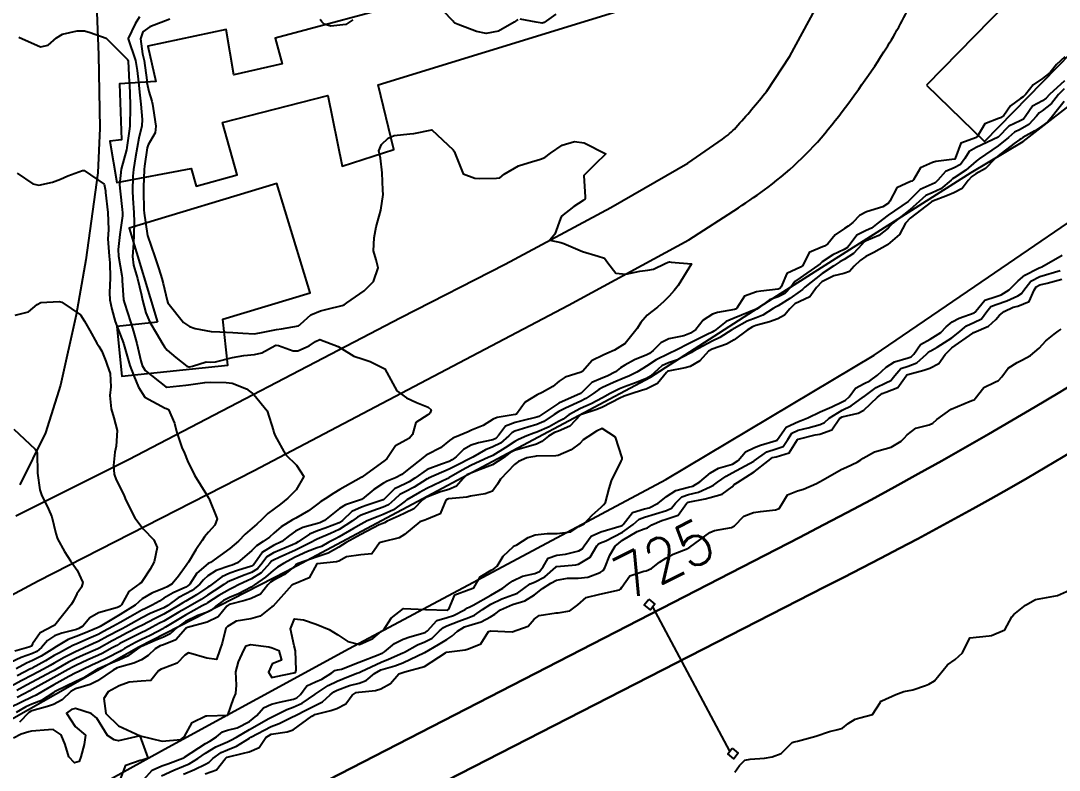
# Model space of a CAD drawing. Header units: metres. Extents: x 318500 to 325275, y 7408834 to 7428799.
# Drawn here: x 322861.2 to 322956.5, y 7418291 to 7418359.8 of the extents above; entities that cross this region are included whole.
import ezdxf
from ezdxf.enums import TextEntityAlignment as Align

# ---------------------------------------------------------------- set-up
doc = ezdxf.new("R2010")
doc.units = ezdxf.units.M
doc.header["$MEASUREMENT"] = 0
for name, color, linetype in [('Cotas', 45, 'Continuous'), ('Curvas de Nivel 1m', 11, 'Continuous'), ('Curvas de Nivel 5m', 15, 'Continuous'), ('Edificações', 30, 'Continuous'), ('Hidrografia', 140, 'Continuous'), ('Linha Férrea', 20, 'Continuous'), ('Pórticos', 45, 'Continuous'), ('Vias Primárias', 230, 'Continuous')]:
    doc.layers.add(name, color=color, linetype=linetype)
doc.styles.add('Style-STANDARD', font='STANDARD.shx')

msp = doc.modelspace()

# ---------------------------------------------------------------- linework, layer by layer
at = {"layer": 'Curvas de Nivel 1m', "flags": 128}
for points, elevation in [([(322906.827, 7418359.9), (322906.497, 7418359.678), (322905.041, 7418358.834), (322903.933, 7418358.61), (322903.041, 7418358.811), (322901.333, 7418359.462), (322901.048, 7418359.584), (322900.96, 7418359.663), (322900.884, 7418359.752), (322899.077, 7418361.61)], 726), ([(322872.107, 7418360.139), (322871.69, 7418359.497), (322871.06, 7418358.15), (322871.059, 7418358.12), (322871.729, 7418356.143), (322871.895, 7418355.232), (322871.995, 7418354.14), (322872.132, 7418352.964), (322872.213, 7418352.137), (322872.332, 7418350.733), (322872.296, 7418350.136), (322872.032, 7418349.01), (322871.867, 7418348.14), (322871.734, 7418347.289), (322871.536, 7418346.143), (322871.483, 7418345.522), (322871.456, 7418344.144), (322871.476, 7418343.498), (322871.586, 7418342.142), (322871.621, 7418341.322), (322871.59, 7418340.142), (322871.549, 7418339.372), (322871.451, 7418338.143), (322871.549, 7418337.341), (322871.901, 7418336.138), (322872.271, 7418334.577), (322872.364, 7418334.133), (322872.692, 7418332.96), (322873.051, 7418332.124), (322873.64, 7418331.141), (322874.245, 7418330.106), (322874.394, 7418329.85), (322874.645, 7418329.55), (322875.431, 7418328.881), (322876.446, 7418328.073), (322876.629, 7418328.011), (322876.688, 7418328.011), (322876.966, 7418328.067), (322878.229, 7418328.459), (322878.634, 7418328.442), (322879.074, 7418328.483), (322880.639, 7418328.875), (322881.673, 7418329.037), (322882.641, 7418329.136), (322883.339, 7418329.287), (322884.549, 7418329.971), (322884.615, 7418330.006), (322884.651, 7418330.01), (322884.861, 7418329.967), (322886.191, 7418329.493), (322886.645, 7418329.468), (322887.676, 7418329.925), (322888.241, 7418330.332), (322888.659, 7418330.51), (322890.328, 7418329.893), (322890.648, 7418329.679), (322891.772, 7418329.004), (322892.639, 7418328.722), (322893.28, 7418328.494), (322894.63, 7418327.83), (322895.724, 7418325.819), (322896.594, 7418325.161), (322897.514, 7418324.721), (322898.585, 7418324.291), (322898.86, 7418324.053), (322898.784, 7418323.777), (322898.686, 7418323.67), (322898.577, 7418323.605), (322897.458, 7418322.905), (322897.146, 7418321.801), (322896.894, 7418321.455), (322896.542, 7418321.271), (322895.592, 7418320.761), (322894.994, 7418319.825), (322894.786, 7418319.559), (322894.515, 7418319.351), (322892.627, 7418317.984), (322892.5, 7418317.892), (322892.445, 7418317.861), (322890.479, 7418316.752), (322889.947, 7418316.423), (322889.138, 7418315.903), (322888.736, 7418315.637), (322888.463, 7418315.423), (322887.599, 7418314.777), (322886.443, 7418314.127), (322886.329, 7418314.054), (322886.148, 7418313.944), (322885.087, 7418313.303), (322884.421, 7418312.735), (322884.028, 7418312.362), (322883.437, 7418311.98), (322882.833, 7418311.558), (322882.402, 7418311.143), (322881.104, 7418310.009), (322880.6, 7418309.803), (322880.386, 7418309.742), (322879.124, 7418309.294), (322878.372, 7418308.821), (322877.981, 7418308.438), (322877.639, 7418308.057), (322876.934, 7418307.479), (322876.346, 7418307.159), (322875.636, 7418306.785), (322874.686, 7418306.095), (322874.328, 7418305.881), (322873.09, 7418305.345), (322872.318, 7418304.963), (322870.836, 7418304.142), (322870.496, 7418303.959), (322870.306, 7418303.862), (322869.195, 7418303.268), (322868.289, 7418302.793), (322867.88, 7418302.59), (322867.004, 7418302.193), (322866.507, 7418301.967), (322866.275, 7418301.862), (322865.167, 7418301.316), (322864.259, 7418300.808), (322863.899, 7418300.592), (322863.275, 7418300.245), (322862.244, 7418299.691), (322861.309, 7418299.2), (322860.233, 7418298.618)], 727), ([(322874.877, 7418359.932), (322873.041, 7418359.24), (322872.401, 7418358.771), (322872.186, 7418358.138), (322872.382, 7418356.763), (322872.52, 7418356.135), (322872.757, 7418354.348), (322872.784, 7418354.132), (322872.962, 7418353.283), (322873.241, 7418352.414), (322873.295, 7418352.125), (322873.344, 7418351.724), (322873.582, 7418350.12), (322873.535, 7418349.497), (322872.894, 7418348.395), (322872.815, 7418348.207), (322872.798, 7418348.131), (322872.565, 7418346.441), (322872.53, 7418346.133), (322872.468, 7418344.512), (322872.466, 7418344.134), (322872.505, 7418342.443), (322872.533, 7418342.133), (322872.791, 7418340.269), (322872.813, 7418340.153), (322872.823, 7418340.13), (322872.833, 7418340.085), (322873.49, 7418338.119), (322873.859, 7418336.997), (322874.153, 7418336.109), (322874.279, 7418335.66), (322874.632, 7418334.101), (322874.707, 7418333.887), (322876.123, 7418332.078), (322876.675, 7418331.717), (322877.218, 7418331.518), (322878.668, 7418331.263), (322879.483, 7418331.222), (322880.667, 7418331.175), (322881.584, 7418331.088), (322882.666, 7418331.052), (322883.449, 7418331.201), (322884.672, 7418331.454), (322885.134, 7418331.502), (322886.678, 7418331.774), (322886.787, 7418331.829), (322886.884, 7418331.937), (322887.821, 7418332.796), (322888.699, 7418333.152), (322889.311, 7418333.294), (322890.706, 7418333.647), (322890.884, 7418333.711), (322891.136, 7418333.884), (322892.721, 7418335.005), (322893.582, 7418335.847), (322894.005, 7418337.097), (322893.828, 7418337.844), (322893.579, 7418338.655), (322893.635, 7418339.847), (322893.833, 7418340.877), (322894.091, 7418341.841), (322894.257, 7418342.4), (322894.452, 7418343.836), (322894.444, 7418344.238), (322894.384, 7418345.837), (322894.207, 7418347.164), (322894.062, 7418347.842), (322894.314, 7418348.424), (322894.908, 7418349.017), (322895.476, 7418349.26), (322896.914, 7418349.402), (322897.276, 7418349.443), (322898.92, 7418349.78), (322900.893, 7418347.946), (322901.026, 7418347.749), (322901.077, 7418347.559), (322901.812, 7418345.741), (322902.864, 7418345.347), (322903.28, 7418345.307), (322904.864, 7418345.331), (322905.177, 7418345.383), (322905.569, 7418345.69), (322906.878, 7418346.472), (322907.788, 7418346.754), (322908.891, 7418347.071), (322909.291, 7418347.247), (322909.813, 7418347.636), (322910.908, 7418348.382), (322912.019, 7418348.712), (322912.91, 7418348.575), (322914.9, 7418347.57), (322913.885, 7418346.58), (322912.87, 7418345.59), (322913.008, 7418343.588), (322912.999, 7418343.428), (322912.837, 7418343.291), (322911.954, 7418342.726), (322910.822, 7418341.836), (322910.754, 7418341.621), (322910.229, 7418340.198), (322909.754, 7418339.636), (322910.787, 7418339.431), (322911.052, 7418339.351), (322912.775, 7418338.617), (322914.186, 7418338.159), (322914.766, 7418337.998), (322915.097, 7418337.565), (322915.814, 7418336.618), (322916.75, 7418336.514), (322918.027, 7418336.795), (322918.754, 7418336.896), (322919.287, 7418336.972), (322920.347, 7418337.494), (322920.617, 7418337.637), (322920.762, 7418337.643), (322920.898, 7418337.624), (322922.76, 7418337.46), (322921.541, 7418335.478), (322921.186, 7418335.03), (322920.725, 7418334.512), (322920.212, 7418334.001), (322919.639, 7418333.501), (322919.113, 7418333.096), (322918.699, 7418332.764), (322918.122, 7418332.085), (322917.794, 7418331.523), (322916.666, 7418330.14), (322915.686, 7418329.555), (322914.993, 7418329.227), (322914.652, 7418329.068), (322913.642, 7418328.583), (322912.775, 7418327.589), (322912.675, 7418327.544), (322912.629, 7418327.533), (322911.159, 7418327.075), (322910.616, 7418326.687), (322910.047, 7418326.19), (322909.045, 7418325.643), (322908.598, 7418325.448), (322907.498, 7418324.754), (322906.694, 7418323.669), (322906.616, 7418323.633), (322906.579, 7418323.631), (322904.923, 7418323.347), (322904.572, 7418323.196), (322903.64, 7418322.637), (322902.557, 7418322.189), (322902.255, 7418322.033), (322901.523, 7418321.74), (322900.844, 7418321.449), (322900.542, 7418321.234), (322899.726, 7418320.569), (322898.523, 7418319.971), (322898.402, 7418319.901), (322898.256, 7418319.784), (322896.506, 7418318.389), (322896.187, 7418318.129), (322895.589, 7418317.819), (322894.826, 7418317.496), (322894.492, 7418317.325), (322893.595, 7418316.732), (322892.55, 7418315.859), (322892.496, 7418315.833), (322892.469, 7418315.824), (322890.998, 7418315.346), (322890.457, 7418315.015), (322889.841, 7418314.504), (322889.077, 7418313.904), (322888.649, 7418313.696), (322888.436, 7418313.633), (322887.1, 7418313.26), (322886.425, 7418312.92), (322885.859, 7418312.508), (322885.151, 7418311.959), (322884.406, 7418311.591), (322883.386, 7418310.994), (322882.695, 7418309.987), (322882.562, 7418309.814), (322882.386, 7418309.714), (322881.085, 7418309.303), (322880.376, 7418309.063), (322879.665, 7418308.736), (322878.751, 7418308.044), (322878.527, 7418307.878), (322878.356, 7418307.762), (322877.332, 7418307.069), (322876.336, 7418306.494), (322876.067, 7418306.341), (322875.665, 7418306.08), (322874.322, 7418305.298), (322873.524, 7418304.902), (322872.311, 7418304.269), (322872.037, 7418304.124), (322870.906, 7418303.536), (322870.296, 7418303.221), (322869.601, 7418302.849), (322868.385, 7418302.178), (322868.318, 7418302.141), (322868.279, 7418302.123), (322866.934, 7418301.529), (322866.265, 7418301.224), (322865.586, 7418300.884), (322864.424, 7418300.227), (322864.249, 7418300.126), (322864.013, 7418299.998), (322862.238, 7418299.041), (322861.734, 7418298.766), (322860.849, 7418298.274)], 726), ([(322891.683, 7418359.881), (322891.045, 7418359.439), (322889.659, 7418359.288), (322889.046, 7418359.469), (322888.831, 7418359.697), (322888.678, 7418359.916)], 726), ([(322910.303, 7418360.389), (322909.237, 7418359.647), (322909.049, 7418359.573), (322908.502, 7418359.655), (322907.054, 7418359.949)], 726), ([(322861.03, 7418358.29), (322863.017, 7418357.404), (322863.726, 7418357.543), (322864.488, 7418358.238), (322865.033, 7418358.559), (322866.373, 7418358.88), (322867.037, 7418358.863), (322867.553, 7418358.72), (322869.03, 7418358.18), (322871.001, 7418356.232), (322871.041, 7418356.15), (322871.052, 7418356.097), (322871.154, 7418354.148), (322871.163, 7418353.953), (322871.227, 7418352.147), (322871.233, 7418351.86), (322871.221, 7418350.147), (322871.193, 7418349.87), (322870.936, 7418348.15), (322870.931, 7418348.108), (322870.888, 7418347.95), (322870.406, 7418346.157), (322870.274, 7418344.733), (322870.309, 7418344.158), (322870.505, 7418342.464), (322870.539, 7418342.154), (322870.532, 7418341.878), (322870.305, 7418340.157), (322870.15, 7418338.779), (322870.178, 7418338.159), (322870.48, 7418336.408), (322870.501, 7418336.153), (322870.501, 7418335.927), (322870.641, 7418334.151), (322870.705, 7418333.846), (322871.274, 7418332.144), (322871.55, 7418331.258), (322871.862, 7418330.138), (322872.204, 7418328.565), (322872.334, 7418328.133), (322872.623, 7418327.685), (322874.52, 7418326.183), (322874.601, 7418326.152), (322876.355, 7418326.322), (322876.604, 7418326.35), (322878.085, 7418326.578), (322878.608, 7418326.609), (322880.063, 7418326.573), (322880.608, 7418326.523), (322881.903, 7418326), (322882.592, 7418325.473), (322883.817, 7418323.978), (322884.404, 7418322.119), (322884.437, 7418321.971), (322884.546, 7418321.675), (322885.491, 7418319.955), (322886.505, 7418318.971), (322887.172, 7418317.93), (322886.478, 7418316.701), (322885.718, 7418315.951), (322885.036, 7418315.387), (322884.455, 7418314.978), (322883.884, 7418314.541), (322883.322, 7418313.981), (322882.865, 7418313.554), (322882.428, 7418313.195), (322881.787, 7418312.632), (322881.176, 7418312.009), (322880.403, 7418311.317), (322878.613, 7418310.047), (322878.46, 7418309.978), (322878.388, 7418309.943), (322877.361, 7418309.074), (322876.722, 7418308.066), (322876.541, 7418307.884), (322876.356, 7418307.79), (322875.178, 7418307.257), (322874.34, 7418306.756), (322873.937, 7418306.503), (322873.266, 7418306.111), (322872.64, 7418305.804), (322872.325, 7418305.651), (322871.232, 7418305.049), (322870.314, 7418304.54), (322869.637, 7418304.16), (322868.786, 7418303.689), (322868.299, 7418303.443), (322867.436, 7418303.046), (322866.285, 7418302.553), (322866.042, 7418302.446), (322865.592, 7418302.21), (322864.737, 7418301.759), (322864.269, 7418301.497), (322863.48, 7418301.024), (322862.251, 7418300.342), (322862.198, 7418300.313), (322862.092, 7418300.262), (322860.879, 7418299.639)], 728), ([(322956.993, 7418354.276), (322955.639, 7418353.03), (322955.322, 7418352.687), (322954.971, 7418352.453), (322954.065, 7418351.948), (322953.47, 7418351.055), (322953.243, 7418350.76), (322952.943, 7418350.61), (322951.892, 7418350.119), (322950.92, 7418349.09), (322948.91, 7418348.165), (322948.255, 7418347.778), (322947.869, 7418347.13), (322947.445, 7418346.581), (322946.887, 7418346.294), (322946.083, 7418345.951), (322945.388, 7418345.162), (322945.129, 7418344.903), (322944.864, 7418344.789), (322943.756, 7418344.287), (322942.843, 7418343.384), (322942.761, 7418343.281), (322942.654, 7418343.202), (322940.827, 7418341.95), (322939.905, 7418341.234), (322939.299, 7418340.757), (322938.809, 7418340.536), (322937.956, 7418340.105), (322937.316, 7418339.265), (322937.08, 7418338.973), (322936.783, 7418338.794), (322935.753, 7418338.308), (322934.765, 7418337.641), (322934.58, 7418337.485), (322934.378, 7418337.306), (322932.749, 7418336.196), (322932.24, 7418335.84), (322931.881, 7418335.339), (322931.326, 7418334.749), (322930.727, 7418334.453), (322929.918, 7418334.166), (322928.856, 7418333.378), (322928.77, 7418333.318), (322928.709, 7418333.292), (322927.356, 7418332.744), (322926.696, 7418332.488), (322925.939, 7418332.17), (322925.029, 7418331.427), (322924.829, 7418331.278), (322924.678, 7418331.204), (322924.214, 7418330.976), (322922.668, 7418330.211), (322921.234, 7418329.481), (322920.851, 7418329.293), (322920.656, 7418329.212), (322919.511, 7418328.638), (322918.638, 7418328.068), (322918.301, 7418327.849), (322917.755, 7418327.523), (322917.015, 7418327.143), (322916.622, 7418326.99), (322915.604, 7418326.567), (322914.608, 7418326.119), (322914.249, 7418325.93), (322913.804, 7418325.578), (322913.08, 7418325.1), (322912.593, 7418324.866), (322911.19, 7418324.215), (322910.583, 7418323.912), (322910.149, 7418323.626), (322909.215, 7418322.996), (322908.566, 7418322.714), (322907.754, 7418322.466), (322906.556, 7418322.094), (322906.273, 7418321.956), (322905.991, 7418321.678), (322905.227, 7418321.003), (322904.534, 7418320.649), (322903.849, 7418320.392), (322902.693, 7418319.727), (322902.519, 7418319.632), (322901.264, 7418318.991), (322900.509, 7418318.612), (322898.628, 7418317.778), (322898.541, 7418317.738), (322898.499, 7418317.717), (322897.322, 7418316.963), (322896.481, 7418316.536), (322896.007, 7418316.284), (322895.503, 7418315.82), (322894.948, 7418315.339), (322894.459, 7418315.112), (322893.513, 7418314.786), (322892.448, 7418314.399), (322892.092, 7418314.219), (322891.646, 7418313.872), (322890.428, 7418313.075), (322889.625, 7418312.695), (322888.414, 7418312.192), (322888.225, 7418312.101), (322887.889, 7418311.918), (322886.402, 7418311.17), (322884.922, 7418310.489), (322884.393, 7418310.267), (322884.21, 7418310.154), (322884.058, 7418309.973), (322883.271, 7418309.087), (322882.368, 7418308.528), (322881.994, 7418308.367), (322881.239, 7418308.007), (322880.666, 7418307.705), (322880.353, 7418307.55), (322879.38, 7418306.999), (322878.334, 7418306.329), (322878.159, 7418306.217), (322877.863, 7418306.047), (322876.321, 7418305.209), (322874.468, 7418304.098), (322874.372, 7418304.036), (322874.308, 7418303.992), (322873.079, 7418303.332), (322872.293, 7418302.961), (322871.723, 7418302.694), (322870.731, 7418302.143), (322870.451, 7418301.974), (322870.276, 7418301.878), (322869.154, 7418301.28), (322868.26, 7418300.864), (322867.785, 7418300.657), (322866.843, 7418300.194), (322866.454, 7418299.991), (322866.247, 7418299.893), (322865.619, 7418299.585), (322864.236, 7418298.821), (322863.27, 7418298.244), (322862.616, 7418297.863), (322862.221, 7418297.672), (322861.263, 7418297.221), (322860.206, 7418296.697)], 724), ([(322956.985, 7418353.529), (322956.466, 7418353.018), (322955.81, 7418352.185), (322954.957, 7418351.52), (322954.671, 7418351.326), (322954.449, 7418351.045), (322953.738, 7418350.252), (322952.931, 7418349.82), (322952.429, 7418349.566), (322951.862, 7418349.076), (322950.912, 7418348.292), (322949.173, 7418347.116), (322949.013, 7418347.004), (322948.897, 7418346.899), (322947.944, 7418346.069), (322946.873, 7418345.356), (322946.739, 7418345.275), (322946.596, 7418345.144), (322945.657, 7418344.359), (322944.852, 7418344.002), (322944.29, 7418343.736), (322943.674, 7418343.187), (322942.833, 7418342.472), (322941.253, 7418341.213), (322941.036, 7418340.997), (322940.813, 7418340.739), (322939.953, 7418340.083), (322938.795, 7418339.579), (322938.579, 7418339.466), (322938.393, 7418339.254), (322937.628, 7418338.411), (322936.769, 7418337.854), (322936.395, 7418337.646), (322935.827, 7418337.284), (322934.753, 7418336.571), (322933.174, 7418335.323), (322932.948, 7418335.115), (322932.734, 7418334.959), (322931.779, 7418334.285), (322930.714, 7418333.626), (322930.532, 7418333.533), (322930.268, 7418333.357), (322929.319, 7418332.752), (322928.697, 7418332.525), (322927.878, 7418332.206), (322926.682, 7418331.546), (322926.595, 7418331.497), (322926.474, 7418331.412), (322925.378, 7418330.717), (322924.669, 7418330.37), (322922.937, 7418329.456), (322922.774, 7418329.342), (322922.657, 7418329.261), (322921.473, 7418328.652), (322920.643, 7418328.372), (322920.038, 7418328.097), (322919.358, 7418327.503), (322918.99, 7418327.141), (322918.621, 7418326.928), (322917.614, 7418326.526), (322916.61, 7418326.188), (322916.149, 7418326.005), (322915.29, 7418325.56), (322914.596, 7418325.158), (322913.561, 7418324.609), (322912.586, 7418324.185), (322911.521, 7418323.606), (322910.972, 7418323.216), (322910.57, 7418322.978), (322909.687, 7418322.51), (322908.555, 7418322.009), (322908.29, 7418321.916), (322907.648, 7418321.659), (322906.888, 7418321.323), (322906.542, 7418321.145), (322905.649, 7418320.568), (322904.523, 7418319.879), (322904.403, 7418319.82), (322904.158, 7418319.705), (322902.512, 7418318.937), (322901.715, 7418318.53), (322900.501, 7418317.807), (322900.399, 7418317.752), (322899.122, 7418317.14), (322898.486, 7418316.84), (322897.801, 7418316.469), (322896.64, 7418315.807), (322896.536, 7418315.742), (322896.468, 7418315.686), (322895.403, 7418314.873), (322894.449, 7418314.434), (322894.007, 7418314.276), (322892.996, 7418313.852), (322892.437, 7418313.576), (322891.731, 7418313.172), (322890.417, 7418312.385), (322890.091, 7418312.217), (322889.471, 7418311.899), (322888.796, 7418311.516), (322888.405, 7418311.374), (322887.527, 7418311.049), (322886.396, 7418310.532), (322885.311, 7418309.956), (322884.75, 7418309.599), (322884.38, 7418309.295), (322883.658, 7418308.689), (322882.651, 7418307.987), (322882.475, 7418307.872), (322882.357, 7418307.788), (322881.188, 7418307.167), (322880.342, 7418306.829), (322879.802, 7418306.564), (322879.097, 7418306.032), (322878.691, 7418305.672), (322878.324, 7418305.489), (322877.457, 7418305.188), (322876.316, 7418304.622), (322875.561, 7418304.081), (322874.897, 7418303.495), (322874.296, 7418303.184), (322873.533, 7418302.866), (322872.283, 7418302.339), (322872.132, 7418302.273), (322871.913, 7418302.125), (322870.984, 7418301.425), (322870.264, 7418301.105), (322869.594, 7418300.826), (322868.251, 7418300.24), (322868.209, 7418300.223), (322868.137, 7418300.181), (322866.98, 7418299.455), (322866.239, 7418299.116), (322864.422, 7418298.227), (322864.306, 7418298.152), (322864.228, 7418298.093), (322863.093, 7418297.371), (322862.211, 7418297.016), (322861.675, 7418296.798), (322860.762, 7418296.274)], 723), ([(322956.97, 7418352.369), (322956.364, 7418351.614), (322955.908, 7418351.026), (322955.462, 7418350.513), (322954.936, 7418350.117), (322954.288, 7418349.688), (322953.182, 7418349.057), (322953.016, 7418348.962), (322952.918, 7418348.9), (322952.381, 7418348.535), (322950.903, 7418347.402), (322950.582, 7418347.095), (322949.765, 7418346.228), (322948.879, 7418345.728), (322948.502, 7418345.497), (322948.166, 7418345.127), (322947.617, 7418344.374), (322946.853, 7418343.994), (322946.252, 7418343.746), (322944.841, 7418343.204), (322944.819, 7418343.191), (322944.791, 7418343.171), (322942.825, 7418341.661), (322942.411, 7418341.196), (322941.846, 7418340.163), (322940.79, 7418339.236), (322940.763, 7418339.22), (322939.496, 7418338.523), (322938.774, 7418338.153), (322938.245, 7418337.778), (322937.702, 7418337.261), (322937.258, 7418336.762), (322936.753, 7418336.587), (322935.845, 7418336.378), (322934.745, 7418335.816), (322934.248, 7418335.307), (322933.619, 7418334.424), (322932.72, 7418334.015), (322932.259, 7418333.793), (322931.782, 7418333.339), (322931.298, 7418332.747), (322930.696, 7418332.414), (322929.92, 7418332.134), (322928.686, 7418331.811), (322928.371, 7418331.698), (322927.874, 7418331.392), (322926.671, 7418330.482), (322925.984, 7418330.099), (322924.662, 7418329.637), (322924.336, 7418329.435), (322923.531, 7418328.562), (322922.639, 7418328.051), (322922.186, 7418327.917), (322920.632, 7418327.607), (322920.548, 7418327.574), (322920.468, 7418327.492), (322919.632, 7418326.482), (322918.607, 7418325.971), (322918.254, 7418325.867), (322917.224, 7418325.531), (322916.598, 7418325.307), (322916.173, 7418325.124), (322914.587, 7418324.308), (322914.082, 7418324.078), (322912.58, 7418323.595), (322911.607, 7418322.562), (322910.557, 7418322.116), (322910.201, 7418321.98), (322909.649, 7418321.634), (322909.042, 7418321.143), (322908.539, 7418320.916), (322907.575, 7418320.619), (322906.53, 7418320.312), (322906.099, 7418320.104), (322905.532, 7418319.685), (322904.513, 7418319.005), (322903.373, 7418318.581), (322902.505, 7418318.259), (322902.158, 7418318.079), (322901.767, 7418317.737), (322901.193, 7418317.039), (322900.485, 7418316.744), (322899.725, 7418316.517), (322898.474, 7418316.049), (322898.291, 7418315.964), (322898.072, 7418315.786), (322897.272, 7418314.984), (322896.451, 7418314.563), (322895.929, 7418314.334), (322894.836, 7418313.826), (322894.575, 7418313.692), (322894.438, 7418313.634), (322894.11, 7418313.508), (322892.428, 7418312.618), (322891.067, 7418311.88), (322890.406, 7418311.451), (322889.411, 7418310.888), (322888.396, 7418310.559), (322886.648, 7418309.936), (322886.484, 7418309.843), (322886.387, 7418309.746), (322885.403, 7418308.926), (322884.366, 7418308.383), (322884.114, 7418308.222), (322883.875, 7418307.975), (322883.193, 7418307.136), (322882.341, 7418306.73), (322881.773, 7418306.564), (322880.332, 7418306.175), (322880.224, 7418306.129), (322880.108, 7418306.022), (322879.304, 7418305.046), (322878.315, 7418304.56), (322876.49, 7418304.067), (322876.359, 7418304.019), (322876.308, 7418303.953), (322875.426, 7418302.95), (322874.286, 7418302.47), (322874.008, 7418302.379), (322873.549, 7418302.107), (322872.881, 7418301.504), (322872.265, 7418301.11), (322871.588, 7418300.803), (322870.254, 7418300.427), (322870.048, 7418300.358), (322869.673, 7418300.159), (322868.24, 7418299.188), (322867.572, 7418298.851), (322866.232, 7418298.441), (322865.802, 7418298.206), (322864.995, 7418297.441), (322864.212, 7418297.011), (322863.646, 7418296.801), (322862.202, 7418296.411), (322862.092, 7418296.371), (322861.944, 7418296.263), (322861.068, 7418295.39)], 722), ([(322860.863, 7418345.79), (322862.31, 7418344.807), (322862.847, 7418344.697), (322864.108, 7418344.984), (322864.855, 7418345.244), (322865.529, 7418345.554), (322866.868, 7418346.055), (322867.025, 7418346.05), (322868.849, 7418344.797), (322868.974, 7418344.178), (322868.989, 7418344.026), (322869.18, 7418342.174), (322869.255, 7418340.634), (322869.226, 7418340.173), (322869.198, 7418339.759), (322869.301, 7418338.172), (322869.363, 7418337.559), (322869.41, 7418336.17), (322869.342, 7418334.796), (322869.382, 7418334.17), (322869.558, 7418333.306), (322869.867, 7418332.162), (322870.618, 7418330.183), (322870.627, 7418330.15), (322870.635, 7418330.135), (322870.649, 7418330.075), (322871.206, 7418328.144), (322871.583, 7418327.173), (322872.011, 7418326.136), (322872.586, 7418325.218), (322874.449, 7418324.225), (322874.571, 7418324.182), (322874.747, 7418324.097), (322875.301, 7418322.833), (322875.493, 7418322.086), (322875.993, 7418320.613), (322876.216, 7418320.075), (322876.51, 7418319.383), (322877.158, 7418318.063), (322878.251, 7418316.274), (322878.409, 7418316.051), (322878.469, 7418315.954), (322879.222, 7418314.038), (322879.017, 7418313.456), (322878.422, 7418312.823), (322878.074, 7418312.395), (322877.857, 7418312.056), (322877.266, 7418311.197), (322876.587, 7418310.068), (322876.511, 7418309.946), (322876.385, 7418309.769), (322875.665, 7418308.786), (322875.099, 7418308.089), (322874.649, 7418307.802), (322874.354, 7418307.677), (322873.227, 7418307.231), (322872.339, 7418306.693), (322872.036, 7418306.423), (322871.688, 7418306.13), (322870.321, 7418305.259), (322868.494, 7418304.177), (322868.375, 7418304.113), (322868.308, 7418304.078), (322866.988, 7418303.505), (322866.296, 7418303.248), (322865.539, 7418302.964), (322864.336, 7418302.229), (322864.301, 7418302.209), (322864.279, 7418302.196), (322863.066, 7418301.45), (322862.262, 7418301.046), (322861.72, 7418300.803), (322860.777, 7418300.275)], 729), ([(322872.499, 7418290.116), (322873.262, 7418290.979), (322874.139, 7418291.357), (322874.693, 7418291.54), (322876.076, 7418292.071), (322876.15, 7418292.099), (322876.238, 7418292.155), (322878.164, 7418293.414), (322878.559, 7418293.643), (322879.178, 7418294.03), (322879.721, 7418294.489), (322880.186, 7418294.641), (322881.05, 7418294.868), (322882.194, 7418295.427), (322882.87, 7418295.98), (322883.479, 7418296.703), (322884.216, 7418297.041), (322884.954, 7418297.218), (322886.223, 7418297.482), (322886.552, 7418297.608), (322886.88, 7418297.93), (322887.456, 7418298.707), (322888.248, 7418299.083), (322888.827, 7418299.325), (322889.766, 7418299.895), (322890.041, 7418300.113), (322890.263, 7418300.178), (322890.637, 7418300.258), (322892.27, 7418300.89), (322894.007, 7418301.564), (322894.278, 7418301.673), (322894.389, 7418301.719), (322894.575, 7418301.827), (322895.497, 7418302.613), (322896.298, 7418303), (322896.896, 7418303.206), (322898.308, 7418303.615), (322898.42, 7418303.667), (322898.518, 7418303.777), (322899.38, 7418304.708), (322900.329, 7418304.995), (322900.913, 7418305.162), (322902, 7418305.733), (322902.2, 7418305.873), (322902.342, 7418305.937), (322902.728, 7418306.108), (322904.353, 7418307.032), (322905.442, 7418307.684), (322905.971, 7418308.071), (322906.371, 7418308.372), (322907.241, 7418308.797), (322908.381, 7418309.041), (322908.808, 7418309.219), (322909.143, 7418309.639), (322909.603, 7418310.431), (322910.406, 7418310.71), (322911.214, 7418310.801), (322912.413, 7418311.104), (322912.716, 7418311.286), (322912.91, 7418311.585), (322913.551, 7418312.457), (322914.433, 7418312.86), (322916.319, 7418313.422), (322916.439, 7418313.481), (322916.503, 7418313.539), (322917.359, 7418314.624), (322918.462, 7418314.976), (322918.894, 7418315.076), (322919.714, 7418315.498), (322920.143, 7418315.825), (322920.479, 7418316.107), (322921.317, 7418316.648), (322922.492, 7418316.955), (322922.891, 7418317.057), (322923.532, 7418317.445), (322924.509, 7418318.284), (322925.239, 7418318.696), (322926.517, 7418319.066), (322927.044, 7418319.402), (322927.712, 7418320.213), (322928.538, 7418320.609), (322929.106, 7418320.807), (322930.548, 7418321.242), (322930.622, 7418321.276), (322930.673, 7418321.349), (322931.441, 7418322.467), (322932.575, 7418323.001), (322932.833, 7418323.069), (322933.438, 7418323.317), (322934.586, 7418323.875), (322935.636, 7418324.33), (322936.595, 7418324.786), (322936.915, 7418324.949), (322937.234, 7418325.264), (322937.806, 7418326.065), (322938.618, 7418326.47), (322939.149, 7418326.715), (322939.849, 7418327.232), (322940.242, 7418327.62), (322940.641, 7418327.972), (322941.401, 7418328.457), (322942.655, 7418328.83), (322942.924, 7418328.92), (322943.165, 7418329.185), (322943.791, 7418330.057), (322944.674, 7418330.54), (322945.643, 7418331.156), (322946.145, 7418331.692), (322946.695, 7418332.133), (322947.339, 7418332.492), (322948.708, 7418332.975), (322948.799, 7418333.018), (322948.864, 7418333.108), (322949.679, 7418334.147), (322950.731, 7418334.481), (322951.2, 7418334.615), (322951.913, 7418335.072), (322952.748, 7418335.897), (322953.375, 7418336.432), (322954.563, 7418337.042), (322954.692, 7418337.11), (322954.761, 7418337.139), (322954.914, 7418337.189), (322956.779, 7418338.28)], 722), ([(322874.125, 7418290.436), (322875.246, 7418290.97), (322876.139, 7418291.34), (322876.641, 7418291.564), (322877.453, 7418292.05), (322878.155, 7418292.52), (322879.089, 7418293.102), (322880.173, 7418293.578), (322880.48, 7418293.711), (322881.006, 7418294.008), (322882.187, 7418294.7), (322883.96, 7418295.726), (322884.199, 7418295.845), (322884.28, 7418295.879), (322884.446, 7418295.958), (322885.619, 7418296.535), (322886.212, 7418296.74), (322887.033, 7418297.112), (322888.179, 7418297.911), (322888.207, 7418297.934), (322888.231, 7418297.951), (322889.403, 7418298.733), (322890.249, 7418299.156), (322890.771, 7418299.364), (322892.038, 7418299.863), (322892.261, 7418299.951), (322892.445, 7418300.04), (322894.271, 7418300.889), (322894.938, 7418301.158), (322896.279, 7418301.731), (322896.424, 7418301.808), (322897.616, 7418302.464), (322898.294, 7418302.74), (322898.972, 7418303.098), (322899.641, 7418303.76), (322899.988, 7418304.082), (322900.317, 7418304.223), (322901.419, 7418304.644), (322902.329, 7418304.996), (322902.844, 7418305.211), (322903.574, 7418305.711), (322904.345, 7418306.211), (322905.363, 7418306.698), (322906.354, 7418307.066), (322906.783, 7418307.239), (322907.374, 7418307.66), (322907.95, 7418308.07), (322908.369, 7418308.235), (322909.298, 7418308.715), (322910.316, 7418309.621), (322910.353, 7418309.658), (322910.391, 7418309.672), (322912.16, 7418309.827), (322912.394, 7418309.876), (322913.463, 7418310.521), (322914.088, 7418311.573), (322914.226, 7418311.768), (322914.423, 7418311.858), (322914.891, 7418312.029), (322916.433, 7418312.813), (322917.398, 7418313.526), (322917.953, 7418314.012), (322918.45, 7418314.207), (322919.456, 7418314.499), (322920.46, 7418314.821), (322920.918, 7418315.029), (322921.291, 7418315.478), (322921.87, 7418316.078), (322922.482, 7418316.277), (322923.422, 7418316.51), (322924.493, 7418316.975), (322924.793, 7418317.13), (322925.155, 7418317.423), (322925.939, 7418317.982), (322926.509, 7418318.263), (322928.495, 7418319.355), (322928.52, 7418319.371), (322929.694, 7418320.201), (322930.537, 7418320.468), (322931.183, 7418320.701), (322931.609, 7418321.339), (322931.978, 7418321.916), (322932.563, 7418322.19), (322933.461, 7418322.423), (322934.571, 7418322.728), (322934.96, 7418322.909), (322935.392, 7418323.288), (322936.588, 7418324.022), (322937.436, 7418324.417), (322938.552, 7418325.25), (322938.577, 7418325.274), (322938.601, 7418325.293), (322939.729, 7418326.118), (322940.62, 7418326.547), (322941.07, 7418326.766), (322941.422, 7418327.208), (322941.993, 7418327.847), (322942.643, 7418328.081), (322943.461, 7418328.369), (322944.348, 7418329.173), (322944.497, 7418329.336), (322944.663, 7418329.438), (322945.31, 7418329.804), (322946.675, 7418330.687), (322947.234, 7418331.132), (322948.022, 7418331.788), (322948.694, 7418332.073), (322949.391, 7418332.412), (322949.883, 7418333.098), (322950.248, 7418333.563), (322950.72, 7418333.743), (322951.727, 7418334.073), (322952.732, 7418334.528), (322953.06, 7418334.731), (322953.274, 7418335.055), (322953.93, 7418335.866), (322954.753, 7418336.296), (322956.597, 7418336.851)], 723), ([(322876.128, 7418290.588), (322877.151, 7418291.039), (322878.142, 7418291.521), (322878.477, 7418291.704), (322878.842, 7418292.033), (322879.583, 7418292.599), (322880.162, 7418292.844), (322881.013, 7418293.162), (322882.179, 7418293.895), (322882.231, 7418293.937), (322882.303, 7418293.988), (322884.19, 7418294.965), (322884.903, 7418295.243), (322886.2, 7418295.895), (322886.284, 7418295.939), (322887.545, 7418296.585), (322888.215, 7418296.903), (322888.881, 7418297.24), (322889.589, 7418297.89), (322889.941, 7418298.178), (322890.237, 7418298.323), (322891.381, 7418298.735), (322892.247, 7418298.97), (322892.901, 7418299.2), (322893.653, 7418299.839), (322894.263, 7418300.178), (322895.528, 7418300.557), (322896.27, 7418300.833), (322898.256, 7418301.78), (322898.273, 7418301.787), (322899.553, 7418302.5), (322900.298, 7418302.967), (322900.772, 7418303.277), (322901.299, 7418303.74), (322901.924, 7418304.126), (322902.318, 7418304.249), (322903.449, 7418304.587), (322904.33, 7418305.04), (322904.724, 7418305.304), (322905.238, 7418305.687), (322906.345, 7418306.175), (322907.477, 7418306.531), (322908.354, 7418307.072), (322909.083, 7418307.639), (322909.847, 7418308.148), (322910.372, 7418308.414), (322911.387, 7418308.593), (322912.375, 7418308.613), (322913.254, 7418308.704), (322914.383, 7418309.111), (322914.65, 7418309.302), (322914.818, 7418309.564), (322915.262, 7418310.702), (322915.746, 7418311.55), (322916.425, 7418312.081), (322917.792, 7418312.878), (322918.436, 7418313.129), (322918.714, 7418313.23), (322919.114, 7418313.503), (322920.031, 7418313.909), (322920.448, 7418314.007), (322921.533, 7418314.395), (322922.316, 7418315.462), (322922.387, 7418315.545), (322922.472, 7418315.573), (322924.015, 7418315.899), (322924.479, 7418315.997), (322925.582, 7418316.321), (322926.494, 7418316.991), (322926.698, 7418317.206), (322926.993, 7418317.403), (322928.51, 7418318.353), (322929.78, 7418319.361), (322930.207, 7418319.672), (322930.526, 7418319.758), (322931.744, 7418320.125), (322932.497, 7418321.331), (322932.518, 7418321.363), (322932.551, 7418321.379), (322934.112, 7418321.751), (322934.558, 7418321.828), (322935.637, 7418322.211), (322936.361, 7418323.273), (322936.582, 7418323.421), (322938.076, 7418323.764), (322938.588, 7418324.042), (322939.834, 7418325.231), (322940.263, 7418325.567), (322940.607, 7418325.699), (322941.718, 7418326.099), (322942.465, 7418327.192), (322942.537, 7418327.285), (322942.632, 7418327.318), (322944.098, 7418327.715), (322944.641, 7418327.901), (322945.482, 7418328.323), (322946.06, 7418329.149), (322946.666, 7418329.755), (322948.577, 7418331.112), (322948.637, 7418331.154), (322948.681, 7418331.173), (322950.028, 7418331.759), (322950.699, 7418332.358), (322951.035, 7418332.755), (322951.461, 7418333.079), (322952.3, 7418333.483), (322952.718, 7418333.595), (322953.754, 7418334.015), (322954.219, 7418335.045), (322954.419, 7418335.367), (322954.745, 7418335.533), (322955.4, 7418335.683), (322956.751, 7418336.071)], 724), ([(322860.55, 7418322.29), (322862.523, 7418320.436), (322862.649, 7418320.258), (322862.691, 7418320.084), (322862.729, 7418318.256), (322862.95, 7418316.728), (322863.107, 7418316.25), (322863.744, 7418314.947), (322864.042, 7418314.236), (322864.417, 7418312.714), (322864.582, 7418312.227), (322865.222, 7418311.041), (322865.762, 7418310.209), (322866.377, 7418309.342), (322866.907, 7418308.195), (322866.773, 7418307.777), (322866.344, 7418307.153), (322866.022, 7418306.517), (322865.85, 7418306.207), (322864.31, 7418304.271), (322864.215, 7418304.231), (322862.964, 7418303.586), (322862.285, 7418302.578), (322862.18, 7418302.362), (322861.951, 7418302.263), (322860.663, 7418301.887)], 731), ([(322926.746, 7418290.796), (322927.161, 7418291.395), (322927.665, 7418291.88), (322928.159, 7418291.991), (322929.455, 7418292.066), (322930.162, 7418292.183), (322931.003, 7418292.506), (322931.827, 7418293.334), (322932.01, 7418293.503), (322932.182, 7418293.575), (322932.504, 7418293.646), (322934.188, 7418294.096), (322935.437, 7418294.526), (322936.194, 7418294.692), (322936.639, 7418294.822), (322937.158, 7418295.26), (322937.804, 7418295.656), (322938.208, 7418295.769), (322939.369, 7418296.076), (322940.111, 7418297.222), (322940.16, 7418297.292), (322940.232, 7418297.341), (322941.523, 7418297.918), (322942.245, 7418298.185), (322943.081, 7418298.348), (322944.253, 7418298.735), (322944.551, 7418298.87), (322945.07, 7418299.158), (322946.275, 7418300.628), (322946.955, 7418301.13), (322947.655, 7418301.754), (322948.31, 7418303.11), (322950.087, 7418303.319), (322950.314, 7418303.35), (322951.528, 7418303.865), (322952.181, 7418305.062), (322952.342, 7418305.262), (322953.432, 7418306.125), (322954.356, 7418306.656), (322956.36, 7418307.01), (322957.729, 7418307.63)], 726), ([(322870.353, 7418290.147), (322870.849, 7418291.429), (322872.146, 7418291.884), (322872.342, 7418291.923), (322872.882, 7418292.113), (322872.17, 7418294.12), (322870.165, 7418293.662), (322869.761, 7418293.751), (322869.145, 7418294.165), (322868.194, 7418295.752), (322867.666, 7418296.185), (322866.207, 7418296.643), (322865.862, 7418296.549), (322865.399, 7418296.212), (322866.182, 7418294.983), (322867.131, 7418294.19), (322867.028, 7418293.325), (322866.709, 7418292.194), (322866.57, 7418291.769), (322866.142, 7418291.637), (322865.601, 7418292.208), (322865.276, 7418293.328), (322864.917, 7418294.219), (322864.177, 7418294.712), (322863.741, 7418294.672), (322862.174, 7418294.553), (322861.935, 7418294.501), (322861.232, 7418294.269), (322860.523, 7418293.92)], 721)]:
    msp.add_lwpolyline(points, dxfattribs=dict(at, elevation=elevation))
at = {"layer": 'Curvas de Nivel 1m', "elevation": 721, "flags": 128}
msp.add_lwpolyline([(322914.562, 7418322.34), (322914.038, 7418322.095), (322913.253, 7418321.583), (322912.822, 7418321.311), (322912.541, 7418321.005), (322911.732, 7418320.402), (322910.524, 7418319.877), (322910.3, 7418319.846), (322908.522, 7418319.794), (322908.386, 7418319.787), (322907.644, 7418319.659), (322906.88, 7418319.302), (322906.514, 7418319.028), (322905.23, 7418317.689), (322904.96, 7418317.226), (322904.484, 7418316.606), (322903.836, 7418316.353), (322902.476, 7418316.128), (322902.154, 7418316.054), (322900.472, 7418315.885), (322900.361, 7418315.863), (322900.202, 7418315.754), (322899.692, 7418314.521), (322898.443, 7418313.983), (322898.282, 7418313.943), (322897.84, 7418313.789), (322896.428, 7418312.625), (322895.939, 7418312.3), (322894.421, 7418311.934), (322894.127, 7418311.834), (322893.417, 7418310.833), (322892.403, 7418310.75), (322891.094, 7418310.573), (322890.393, 7418310.162), (322890.187, 7418310.097), (322888.39, 7418309.923), (322888.361, 7418309.91), (322887.672, 7418308.619), (322886.362, 7418308.078), (322886.258, 7418308.045), (322886.089, 7418307.944), (322884.33, 7418306.002), (322884.311, 7418305.99), (322884.257, 7418305.971), (322883.181, 7418305.122), (322882.319, 7418304.856), (322880.975, 7418304.668), (322880.312, 7418304.254), (322880.173, 7418304.16), (322880.028, 7418304.023), (322879.671, 7418302.645), (322879.485, 7418302.028), (322879.156, 7418301.142), (322878.268, 7418301.246), (322876.6, 7418301.74), (322876.272, 7418301.521), (322875.557, 7418300.784), (322874.253, 7418300.31), (322874.098, 7418300.256), (322873.835, 7418300.104), (322873.138, 7418299.214), (322872.24, 7418299.136), (322871.149, 7418299.046), (322870.236, 7418298.729), (322869.218, 7418298.165), (322868.831, 7418297.561), (322869.02, 7418296.168), (322870.183, 7418295.048), (322872.17, 7418294.12), (322874.165, 7418293.623), (322875.888, 7418293.795), (322876.169, 7418294), (322876.239, 7418294.069), (322876.916, 7418295.332), (322878.199, 7418295.957), (322878.274, 7418295.964), (322880.2, 7418296.02), (322880.727, 7418297.508), (322880.941, 7418298.009), (322881.01, 7418298.777), (322880.937, 7418300.01), (322881.184, 7418300.926), (322881.662, 7418301.999), (322881.902, 7418302.38), (322882.288, 7418302.522), (322883.966, 7418302.284), (322884.284, 7418302.206), (322884.873, 7418301.954), (322885.138, 7418301.084), (322884.268, 7418300.739), (322883.925, 7418299.965), (322884.253, 7418299.478), (322884.654, 7418299.556), (322886.259, 7418299.905), (322886.289, 7418299.91), (322886.412, 7418299.938), (322886.466, 7418300.141), (322886.411, 7418301.938), (322886.286, 7418302.373), (322885.95, 7418303.945), (322886.324, 7418304.859), (322887.159, 7418304.764), (322888.317, 7418304.367), (322889.518, 7418303.898), (322890.302, 7418303.388), (322891.206, 7418302.789), (322892.29, 7418302.498), (322893.509, 7418303.052), (322894.308, 7418303.724), (322894.378, 7418303.761), (322894.503, 7418303.828), (322895.21, 7418304.938), (322896.34, 7418305.81), (322898.339, 7418305.718), (322898.405, 7418305.713), (322900.339, 7418305.664), (322900.409, 7418305.679), (322900.489, 7418305.749), (322901.027, 7418307.069), (322902.358, 7418307.559), (322902.785, 7418307.724), (322903.359, 7418308.731), (322904.385, 7418309.339), (322904.623, 7418309.46), (322904.928, 7418309.692), (322905.47, 7418310.618), (322906.418, 7418311.507), (322906.527, 7418311.56), (322906.726, 7418311.667), (322907.76, 7418312.323), (322908.429, 7418312.594), (322909.508, 7418312.711), (322910.431, 7418312.696), (322911.677, 7418312.846), (322912.438, 7418313.352), (322912.596, 7418313.431), (322912.918, 7418313.585), (322913.646, 7418314.384), (322914.463, 7418315.109), (322914.701, 7418315.332), (322914.872, 7418315.564), (322915.2, 7418316.848), (322915.421, 7418317.556), (322916.31, 7418319.335), (322916.401, 7418319.542), (322916.412, 7418319.651), (322915.794, 7418321.551)], close=True, dxfattribs=at)
at = {"layer": 'Curvas de Nivel 5m', "flags": 128}
for points, elevation in [([(322957.022, 7418356.472), (322956.263, 7418355.769), (322955.689, 7418355.03), (322954.994, 7418354.478), (322954.134, 7418353.903), (322953.466, 7418353.055), (322953.213, 7418352.821), (322952.974, 7418352.648), (322952.061, 7418351.976), (322951.422, 7418351.083), (322951.142, 7418350.892), (322950.946, 7418350.818), (322949.706, 7418350.34), (322948.985, 7418349.119), (322948.92, 7418349.086), (322947.495, 7418348.553), (322946.977, 7418347.139), (322946.95, 7418347.089), (322946.899, 7418347.07), (322945.205, 7418346.855), (322944.894, 7418346.785), (322943.795, 7418346.278), (322943.158, 7418345.196), (322942.996, 7418345.07), (322942.867, 7418345.019), (322941.623, 7418344.448), (322940.983, 7418343.219), (322940.838, 7418343.047), (322940.316, 7418342.709), (322938.83, 7418342.26), (322938.177, 7418341.906), (322937.58, 7418341.262), (322937.149, 7418340.932), (322936.812, 7418340.714), (322935.967, 7418340.119), (322935.269, 7418339.293), (322934.985, 7418339.099), (322934.786, 7418339.035), (322933.579, 7418338.517), (322932.973, 7418337.327), (322932.758, 7418337.159), (322931.518, 7418336.577), (322930.985, 7418335.348), (322930.883, 7418335.203), (322930.737, 7418335.147), (322929.138, 7418334.97), (322928.733, 7418334.905), (322927.631, 7418334.492), (322926.939, 7418333.407), (322926.811, 7418333.306), (322926.708, 7418333.277), (322925.14, 7418332.989), (322924.701, 7418332.849), (322923.835, 7418332.301), (322923.158, 7418331.453), (322922.676, 7418331.096), (322922.061, 7418330.856), (322920.671, 7418330.57), (322919.939, 7418330.225), (322919.253, 7418329.504), (322918.915, 7418329.249), (322918.654, 7418329.122), (322917.522, 7418328.652), (322916.64, 7418328.178), (322916.262, 7418327.92), (322915.775, 7418327.553), (322915.038, 7418327.149), (322914.622, 7418327.004), (322913.613, 7418326.582), (322912.635, 7418325.59), (322912.614, 7418325.576), (322912.562, 7418325.553), (322910.591, 7418324.673), (322909.025, 7418323.643), (322908.763, 7418323.462), (322908.576, 7418323.389), (322907.195, 7418323.039), (322906.568, 7418322.903), (322905.695, 7418322.551), (322905.049, 7418321.693), (322904.811, 7418321.431), (322904.544, 7418321.317), (322903.215, 7418321.045), (322902.536, 7418320.825), (322901.84, 7418320.427), (322901.17, 7418319.743), (322900.798, 7418319.467), (322900.516, 7418319.328), (322899.816, 7418319.064), (322898.508, 7418318.573), (322897.363, 7418317.797), (322896.859, 7418317.44), (322896.492, 7418317.273), (322895.499, 7418316.805), (322894.526, 7418315.829), (322894.497, 7418315.802), (322894.469, 7418315.79), (322893.008, 7418315.306), (322892.459, 7418315.134), (322891.594, 7418314.732), (322890.722, 7418313.886), (322890.437, 7418313.687), (322889.145, 7418313.187), (322888.425, 7418312.943), (322887.697, 7418312.645), (322886.651, 7418311.936), (322886.409, 7418311.793), (322886.125, 7418311.662), (322884.4, 7418310.943), (322883.798, 7418310.574), (322883.349, 7418309.98), (322882.916, 7418309.45), (322882.377, 7418309.135), (322881.548, 7418308.827), (322880.365, 7418308.335), (322880.156, 7418308.23), (322879.851, 7418308.028), (322878.954, 7418307.438), (322878.345, 7418307.04), (322877.743, 7418306.645), (322876.749, 7418306.064), (322876.328, 7418305.827), (322875.712, 7418305.467), (322874.316, 7418304.668), (322873.945, 7418304.473), (322873.26, 7418304.111), (322872.647, 7418303.774), (322872.302, 7418303.607), (322871.316, 7418303.114), (322870.287, 7418302.587), (322870.006, 7418302.432), (322869.523, 7418302.161), (322868.733, 7418301.713), (322868.27, 7418301.491), (322867.36, 7418301.093), (322866.256, 7418300.59), (322865.999, 7418300.459), (322865.548, 7418300.211), (322864.242, 7418299.476), (322862.504, 7418298.527), (322862.231, 7418298.38), (322862.154, 7418298.338), (322862.015, 7418298.262), (322860.857, 7418297.638)], 725), ([(322860.687, 7418332.758), (322861.898, 7418333.066), (322862.702, 7418333.723), (322863.04, 7418333.92), (322864.707, 7418334.01), (322864.98, 7418333.953), (322866.689, 7418332.789), (322867.055, 7418332.204), (322867.528, 7418331.336), (322868.174, 7418330.187), (322868.368, 7418329.905), (322868.643, 7418329.458), (322868.998, 7418328.539), (322869.136, 7418328.172), (322869.4, 7418327.387), (322869.46, 7418326.167), (322869.383, 7418325.373), (322869.486, 7418324.166), (322869.737, 7418323.338), (322870.038, 7418322.158), (322869.963, 7418320.724), (322869.831, 7418320.16), (322869.705, 7418318.959), (322869.766, 7418318.161), (322869.963, 7418317.636), (322870.475, 7418316.621), (322870.679, 7418316.148), (322870.836, 7418315.775), (322871.654, 7418314.138), (322872.425, 7418313.119), (322873.426, 7418312.115), (322873.707, 7418311.411), (322873.437, 7418310.11), (322873.07, 7418309.423), (322872.364, 7418308.36), (322872.27, 7418308.212), (322872.127, 7418308.124), (322871.107, 7418307.381), (322870.457, 7418306.148), (322870.329, 7418306.025), (322870.079, 7418305.905), (322868.322, 7418305.403), (322867.536, 7418304.97), (322866.885, 7418304.194), (322866.539, 7418303.965), (322866.305, 7418303.891), (322864.966, 7418303.554), (322864.296, 7418303.297), (322863.649, 7418302.88), (322863.114, 7418302.247), (322862.661, 7418301.868), (322862.271, 7418301.692), (322861.221, 7418301.315), (322860.259, 7418300.851)], 730), ([(322878.129, 7418290.618), (322879.159, 7418291.005), (322879.964, 7418292.022), (322880.059, 7418292.113), (322880.152, 7418292.149), (322881.628, 7418292.528), (322882.16, 7418292.667), (322883.08, 7418293.063), (322883.681, 7418293.967), (322884.183, 7418294.27), (322885.65, 7418294.481), (322886.187, 7418294.671), (322887.903, 7418295.914), (322888.086, 7418296.028), (322888.202, 7418296.069), (322889.658, 7418296.439), (322890.211, 7418296.645), (322891.028, 7418297.062), (322891.61, 7418297.866), (322891.998, 7418298.099), (322892.234, 7418298.138), (322893.774, 7418298.3), (322894.239, 7418298.43), (322895.14, 7418298.927), (322895.909, 7418299.814), (322896.163, 7418299.909), (322896.261, 7418299.944), (322896.467, 7418300.012), (322898.267, 7418300.504), (322900.171, 7418301.752), (322900.233, 7418301.799), (322900.281, 7418301.816), (322901.985, 7418302.033), (322902.286, 7418302.103), (322903.424, 7418302.582), (322904.118, 7418303.703), (322904.264, 7418303.747), (322904.311, 7418303.751), (322906.31, 7418303.67), (322907.785, 7418304.188), (322908.328, 7418304.832), (322908.79, 7418305.186), (322910.337, 7418305.405), (322910.537, 7418305.417), (322911.59, 7418305.601), (322912.346, 7418306.149), (322913.103, 7418306.832), (322914.356, 7418307.139), (322916.16, 7418307.543), (322916.276, 7418307.627), (322916.364, 7418307.786), (322917.093, 7418308.815), (322918.386, 7418309.241), (322918.615, 7418309.28), (322919.103, 7418309.503), (322919.815, 7418310.08), (322920.404, 7418310.434), (322921.096, 7418310.794), (322922.418, 7418311.335), (322922.498, 7418311.38), (322922.605, 7418311.457), (322924.434, 7418312.793), (322924.882, 7418312.979), (322926.439, 7418313.262), (322926.706, 7418313.406), (322927.556, 7418314.291), (322928.459, 7418314.618), (322929.112, 7418314.719), (322930.463, 7418314.876), (322930.807, 7418315.005), (322931.029, 7418315.344), (322931.569, 7418316.254), (322932.489, 7418316.628), (322933.042, 7418316.771), (322934.237, 7418317.304), (322934.501, 7418317.442), (322934.838, 7418317.63), (322936.513, 7418318.574), (322936.988, 7418318.792), (322937.985, 7418319.255), (322938.306, 7418319.469), (322938.526, 7418319.636), (322939.555, 7418320.214), (322940.539, 7418320.471), (322941.107, 7418320.646), (322942.022, 7418321.198), (322942.301, 7418321.446), (322942.558, 7418321.751), (322943.37, 7418322.38), (322944.573, 7418322.699), (322944.914, 7418322.826), (322945.294, 7418323.159), (322946.59, 7418324.127), (322948.346, 7418324.863), (322948.598, 7418324.937), (322948.716, 7418324.992), (322948.809, 7418325.108), (322949.591, 7418326.125), (322950.623, 7418326.613), (322950.948, 7418326.762), (322951.249, 7418327.081), (322951.828, 7418327.887), (322952.65, 7418328.41), (322953.097, 7418328.609), (322953.897, 7418329.041), (322954.667, 7418329.71), (322955.3, 7418330.398), (322956.053, 7418331.016), (322956.422, 7418331.275), (322956.687, 7418331.47)], 725)]:
    msp.add_lwpolyline(points, dxfattribs=dict(at, elevation=elevation))
at = {"layer": 'Edificações'}
msp.add_lwpolyline([(322944.353, 7418353.885), (322949.662, 7418348.709), (322964.319, 7418363.743), (322959.01, 7418368.919)], close=True, dxfattribs=at)
for points in [[(322897.36, 7418361.611), (322884.55, 7418358.18), (322885.197, 7418355.841), (322880.761, 7418354.826), (322880.052, 7418358.98), (322872.875, 7418357.472), (322873.583, 7418354.211), (322870.251, 7418353.988), (322870.435, 7418348.85), (322869.382, 7418348.72), (322870.028, 7418344.926), (322876.844, 7418346.224), (322877.306, 7418344.594), (322881.064, 7418345.64), (322879.709, 7418350.44), (322889.372, 7418352.924), (322890.702, 7418346.431), (322895.429, 7418347.956), (322894.001, 7418353.907), (322923.165, 7418362.914)], [(322873.757, 7418332.099), (322870.009, 7418331.707), (322870.486, 7418327.15), (322880.197, 7418328.166), (322879.756, 7418332.382), (322887.75, 7418334.803), (322884.704, 7418344.861), (322871.137, 7418340.751), (322873.757, 7418332.099)]]:
    msp.add_lwpolyline(points, dxfattribs=at)
at = {"layer": 'Hidrografia'}
msp.add_lwpolyline([(322854.221, 7418292.183), (322872.02, 7418302.305), (322885.593, 7418309.254), (322906.836, 7418320.58), (322918.997, 7418327.057), (322930.273, 7418334.312), (322948.432, 7418345.845), (322953.207, 7418348.7), (322965.008, 7418357.903), (322972.524, 7418365.096), (322975.703, 7418368.54), (322978.774, 7418369.401), (322982.761, 7418373.653), (322987.459, 7418377.662), (322988.86, 7418380.46), (322992.039, 7418384.604), (322995.118, 7418386.184), (322998.351, 7418389.683), (323005.625, 7418398.993), (323011.881, 7418406.524)], dxfattribs=at)
msp.add_lwpolyline([(322856.951, 7418283.25), (322874.396, 7418292.897), (322891.34, 7418302.133), (322920.423, 7418317.672), (322939.539, 7418329.083), (322948.76, 7418335.373), (322962.196, 7418344.58), (322971.596, 7418352.257), (322979.75, 7418359.726, 0.017485), (322986.043, 7418365.909, -0.018582), (322992.438, 7418372.164), (322994.606, 7418374.566), (322999.281, 7418379.896), (323002.898, 7418384.389), (323006.385, 7418388.587), (323010.398, 7418393.652), (323015.274, 7418400.302)], format="xyb", dxfattribs=at)
at = {"layer": 'Linha Férrea'}
for points in [[(323316.211, 7418903.384), (323295.96, 7418857.357), (323255.659, 7418767.115), (323232.006, 7418717.903), (323140.483, 7418539.697, -0.015254), (323123.008, 7418508.231, -0.061006), (323056.396, 7418409.178, -0.093744), (322932.678, 7418312.342), (322756.559, 7418221.684), (322577.423, 7418127.211, 0.021826), (322500.355, 7418082.325, 0.036627), (322429.661, 7418027.862, 0.080354), (322310.742, 7417877.678), (322269.066, 7417801.216), (322233.98, 7417737.989, -0.002223), (322154.866, 7417593.007)], [(322154.866, 7417593.007, 0.002223), (322233.98, 7417737.989), (322269.066, 7417801.216), (322310.742, 7417877.678, -0.080354), (322429.661, 7418027.862, -0.036627), (322500.355, 7418082.325, -0.021826), (322577.423, 7418127.211), (322756.559, 7418221.684), (322932.678, 7418312.342, 0.093744), (323056.396, 7418409.178, 0.061006), (323123.008, 7418508.231, 0.015254), (323140.483, 7418539.697), (323232.006, 7418717.903), (323255.659, 7418767.115), (323295.96, 7418857.357), (323316.211, 7418903.384)], [(323318.171, 7418898.232), (323303.703, 7418864.835, 0.016709), (323274.177, 7418784.716, -0.035367), (323251.304, 7418730.96), (323150.802, 7418532.231, -0.11004), (322987.223, 7418339.833, -0.043194), (322935.017, 7418307.812), (322758.729, 7418217.454), (322579.685, 7418123.414, 0.015591), (322512.526, 7418085.272, 0.028884), (322446.677, 7418037.336, 0.09114), (322311.042, 7417869.936), (322250.355, 7417758.079, 0.01377), (322231.115, 7417719.375, -0.006143), (322196.377, 7417647.065, -0.005702), (322169.668, 7417596.023)], [(322169.668, 7417596.023, 0.005702), (322196.377, 7417647.065, 0.006143), (322231.115, 7417719.375, -0.01377), (322250.355, 7417758.079), (322311.042, 7417869.936, -0.09114), (322446.677, 7418037.336, -0.028884), (322512.526, 7418085.272, -0.015591), (322579.685, 7418123.414), (322758.729, 7418217.454), (322935.017, 7418307.812, 0.043194), (322987.223, 7418339.833, 0.11004), (323150.802, 7418532.231), (323251.304, 7418730.96, 0.035367), (323274.177, 7418784.716, -0.016709), (323303.703, 7418864.835), (323318.171, 7418898.232)]]:
    msp.add_lwpolyline(points, format="xyb", dxfattribs=at)
at = {"layer": 'Pórticos'}
for points in [[(322918.842, 7418306.661), (322919.407, 7418306.22), (322919, 7418305.699), (322918.435, 7418306.14)], [(322926.498, 7418292.984), (322927.063, 7418292.542), (322926.656, 7418292.022), (322926.091, 7418292.463)]]:
    msp.add_lwpolyline(points, close=True, dxfattribs=at)
msp.add_lwpolyline([(322926.294, 7418292.723), (322919.204, 7418305.959)], dxfattribs=at)
at = {"layer": 'Vias Primárias'}
for points in [[(323715.644, 7420145.548, 0), (323709.04, 7420132.939)], [(323831.088, 7420001.787, 0), (323833.844, 7420008.443, 0.220888)], [(322871.755, 7418055.651, 0.000002), (322880.943, 7418048.886, -0.018146)], [(322860.751, 7418314.321), (322871.101, 7418319.51), (322896.08, 7418332.549), (322905.668, 7418337.439), (322915.373, 7418342.634), (322922.43, 7418346.722), (322925.6, 7418348.919, 0.056184), (322926.84, 7418350.003, 0.017928), (322929.67, 7418353.334), (322931.805, 7418356.528), (322934.132, 7418360.826), (322936.964, 7418367.149), (322938.864, 7418372.426), (322942.201, 7418381.546), (322944.14, 7418387.287), (322946.467, 7418395.085), (322948.561, 7418403.461, 0.027104), (322951.838, 7418420.43, 0.096384), (322951.799, 7418421.144, 0.005325), (322950.488, 7418426.104, -0.096378), (322950.05, 7418431.79), (322951.007, 7418437.057), (322952.625, 7418445.794, 0.055249)], [(322855.574, 7418304.491), (322862.808, 7418308.366), (322882.561, 7418318.455), (322911.469, 7418333.671), (322922.53, 7418339.675), (322927.072, 7418342.622, 0.016681), (322929.794, 7418344.519, 0.065337), (322935.647, 7418350.225, 0.024039), (322940.428, 7418356.928, 0.032082), (322943.007, 7418361.565, 0.047516), (322944.368, 7418365.314), (322946.805, 7418373.7), (322948.367, 7418380.759), (322951.952, 7418397.842), (322958.19, 7418431.953), (322960.05, 7418443.473)]]:
    msp.add_lwpolyline(points, format="xyb", dxfattribs=at)
msp.add_lwpolyline([(322867.821, 7418369.912), (322868.344, 7418356.655), (322868.442, 7418349.916), (322868.28, 7418345.824), (322867.172, 7418337.846), (322866.291, 7418332.79), (322864.851, 7418326.321), (322863.461, 7418321.937), (322861.096, 7418317.162)], dxfattribs=at)

# ---------------------------------------------------------------- texts
at = {"layer": 'Cotas', "style": 'Style-STANDARD'}
msp.add_text('725', height=4, rotation=26.77537, dxfattribs=at).set_placement((322920.22, 7418310.377, 725), align=Align.MIDDLE_CENTER)

doc.saveas('drawing.dxf')
